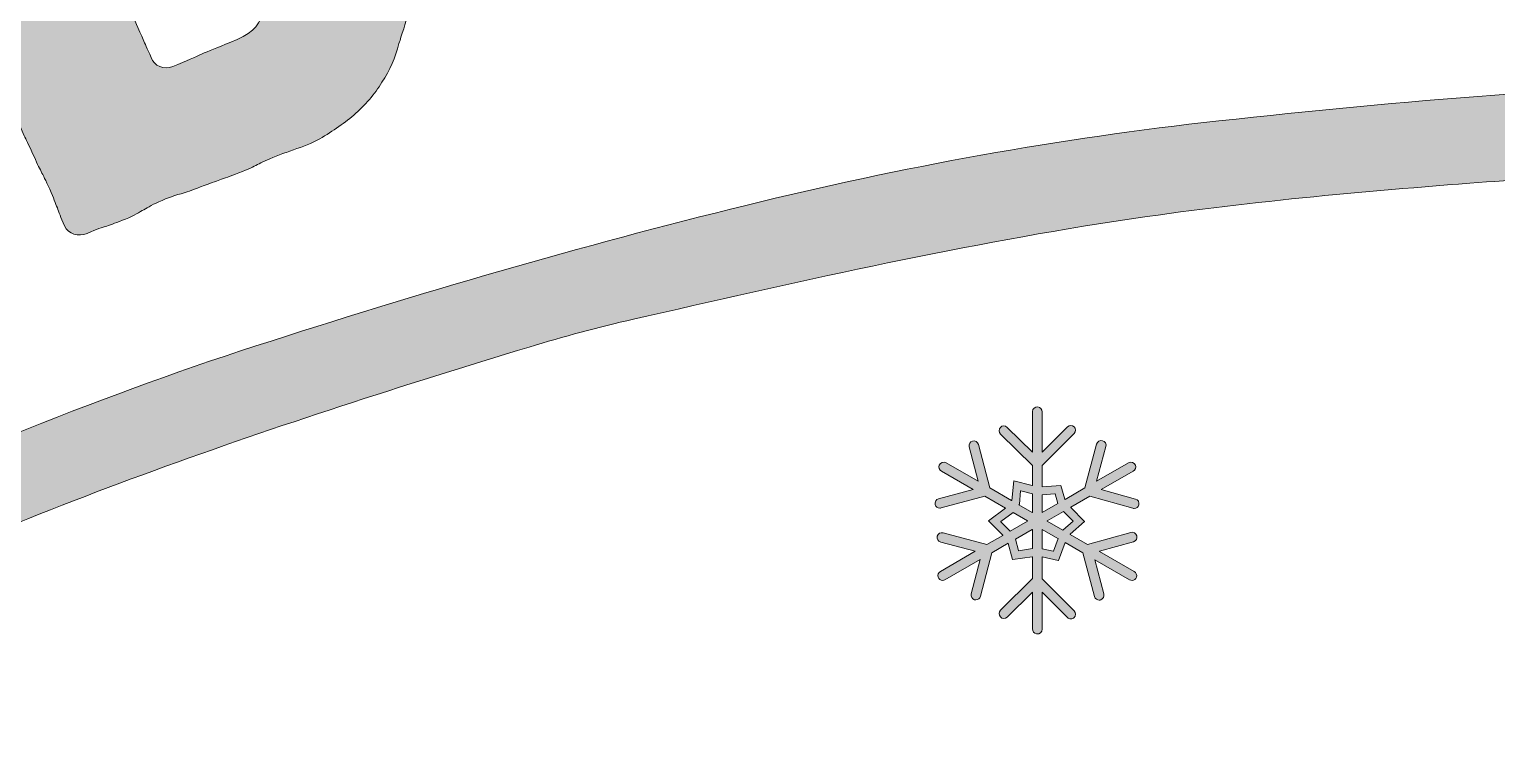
# Model space of a CAD drawing. Header units: inches. Extents: x 50 to 1029, y -849 to -231.
# Drawn here: x 388.6 to 515.7, y -395.1 to -333 of the extents above; entities that cross this region are included whole.
import ezdxf

# ---------------------------------------------------------------- set-up
doc = ezdxf.new("R2010")
doc.units = ezdxf.units.IN
doc.header["$MEASUREMENT"] = 0
doc.layers.add('Layer 1', color=7, linetype='Continuous')

# ---------------------------------------------------------------- blocks, each defined once
blk = doc.blocks.new('block 8')
at = {"layer": 'Layer 1', "true_color": 0x680b10}
h = blk.add_hatch(color=246, dxfattribs=at)
h.dxf.hatch_style = 2
edge = h.paths.add_edge_path()
edge.add_spline(control_points=[(403.59, -283.44), (404.7, -284.08), (405.64, -284.92), (406.5, -285.89), (407.03, -286.58), (407.53, -287.38), (407.94, -288.26), (408.08, -288.5), (408.22, -288.74), (408.34, -288.94), (408.5, -289.23), (408.64, -289.47), (408.79, -289.76), (409.27, -290.51), (409.65, -291.31), (409.94, -292.18), (410.11, -292.7), (410.28, -293.22), (410.46, -293.74), (410.53, -294.15), (410.68, -294.58), (410.92, -295.32), (411.19, -296.15), (411.32, -296.54), (411.51, -296.91), (411.68, -297.44), (411.85, -297.96), (412.02, -298.48), (412.27, -299.22), (412.31, -299.69), (412.39, -300.09), (412.45, -300.46), (412.56, -300.95), (412.8, -301.69), (413.08, -302.52), (413.2, -302.91), (413.37, -303.24), (413.55, -303.78), (413.73, -304.31), (413.9, -304.85), (414.08, -305.37), (414.25, -305.89), (414.42, -306.41), (414.54, -306.76), (414.72, -307.14), (414.99, -307.96), (415.16, -308.48), (415.33, -309), (415.51, -309.53), (415.69, -309.9), (415.83, -310.34), (416.08, -311.07), (416.35, -311.9), (416.53, -312.28), (416.71, -312.65), (416.82, -313), (417, -313.37), (417.27, -314.2), (417.55, -315.02), (417.63, -315.43), (417.69, -315.8), (417.77, -316.2), (417.87, -316.65), (418.11, -317.39), (418.39, -318.22), (418.56, -318.59), (418.74, -318.97), (418.86, -319.32), (419.04, -319.69), (419.31, -320.52), (419.48, -321.04), (419.65, -321.56), (419.83, -322.08), (419.91, -322.49), (420.04, -322.88), (420.31, -323.71), (420.7, -324.88), (420.96, -326), (421.18, -327.13), (421.42, -328.35), (421.51, -329.58), (421.48, -330.75), (421.41, -331.79), (421.16, -332.78), (420.8, -333.73), (420.75, -333.89), (420.72, -334.1), (420.62, -334.27), (420.35, -335.48), (419.84, -336.57), (419.16, -337.63), (418.53, -338.67), (417.71, -339.59), (416.73, -340.48), (415.81, -341.24), (414.72, -341.98), (413.56, -342.65), (412.81, -343.02), (412.03, -343.31), (411.19, -343.58), (410.8, -343.73), (410.4, -343.88), (410, -344.03), (409.22, -344.33), (408.78, -344.55), (408.39, -344.75), (408.04, -344.93), (407.65, -345.13), (406.78, -345.47), (406, -345.77), (405.55, -345.95), (405.12, -346.07), (404.76, -346.22), (404.33, -346.34), (403.47, -346.69), (402.69, -347), (402.22, -347.14), (401.8, -347.27), (401.42, -347.37), (400.99, -347.5), (400.13, -347.85), (399.36, -348.17), (398.94, -348.45), (398.55, -348.66), (398.21, -348.85), (397.74, -349.15), (396.98, -349.47), (396.19, -349.76), (395.74, -349.95), (395.36, -350.07), (394.94, -350.2), (394.51, -350.33), (393.65, -350.71), (392.89, -351.04), (392.02, -350.77), (391.7, -350.06), (391.35, -349.27), (391.19, -348.89), (391.07, -348.49), (390.9, -348.12), (390.76, -347.68), (390.41, -346.88), (390.06, -346.09), (389.83, -345.69), (389.68, -345.35), (389.47, -345), (389.28, -344.58), (388.93, -343.78), (388.58, -342.99), (388.35, -342.59), (388.2, -342.25), (387.97, -341.72), (387.73, -341.19), (387.5, -340.66), (387.14, -339.86), (386.96, -339.45), (386.75, -339.09), (386.52, -338.57), (386.29, -338.06), (386.06, -337.54), (385.83, -337.01), (385.59, -336.48), (385.36, -335.95), (385.13, -335.43), (384.9, -334.92), (384.67, -334.4), (384.32, -333.6), (384.09, -333.21), (383.92, -332.83), (383.76, -332.45), (383.54, -332.1), (383.19, -331.3), (382.84, -330.51), (382.7, -330.07), (382.58, -329.67), (382.42, -329.29), (382.3, -328.89), (381.95, -328.1), (381.58, -327.26), (381.41, -326.88), (381.29, -326.48), (381.13, -326.11), (380.99, -325.67), (380.64, -324.87), (380.29, -324.08), (380.02, -323.74), (379.86, -323.36), (379.64, -323.01), (379.41, -322.61), (379.05, -321.82), (378.7, -321.02), (378.57, -320.58), (378.42, -320.25), (378.25, -319.87), (378.12, -319.43), (377.76, -318.63), (377.54, -318.12), (377.31, -317.6), (377.08, -317.08), (376.96, -316.68), (376.78, -316.26), (376.43, -315.47), (376.08, -314.67), (375.84, -314.28), (375.67, -313.9), (375.53, -313.56), (375.29, -313.17), (374.94, -312.37), (374.59, -311.58), (374.45, -311.14), (374.29, -310.76), (374.12, -310.38), (374, -309.98), (373.65, -309.19), (373.3, -308.39), (373.07, -307.99), (372.85, -307.64), (372.68, -307.26), (372.46, -306.91), (372.11, -306.11), (371.88, -305.58), (371.64, -305.05), (371.41, -304.52), (371.29, -304.12), (371.11, -303.7), (370.76, -302.91), (370.53, -302.39), (370.3, -301.88), (370.07, -301.36), (369.91, -300.98), (369.67, -300.59), (369.32, -299.79), (368.97, -298.99), (368.83, -298.55), (368.68, -298.22), (368.57, -297.82), (368.38, -297.4), (368.03, -296.6), (367.8, -296.07), (367.56, -295.54), (367.33, -295.01), (367.1, -294.5), (366.87, -293.98), (366.65, -293.46), (366.33, -292.75), (366.9, -291.9), (367.8, -291.5), (368.7, -291.11), (369.22, -290.84), (369.7, -290.63), (370.12, -290.45), (370.58, -290.2), (371.59, -289.77), (372.49, -289.39), (373.04, -289.21), (373.54, -289.05), (373.97, -288.87), (374.46, -288.71), (375.48, -288.29), (376.38, -287.91), (376.88, -287.61), (377.35, -287.37), (377.76, -287.16), (378.2, -286.87), (379.22, -286.46), (379.86, -286.21), (380.51, -285.95), (381.15, -285.69), (381.58, -285.52), (382.18, -285.33), (383.1, -284.97), (384.12, -284.57), (384.62, -284.43), (385.06, -284.31), (385.56, -284.16), (386.12, -284), (387.03, -283.65), (388.54, -283.08), (389.97, -282.64), (391.29, -282.4), (391.69, -282.3), (392.13, -282.19), (392.53, -282.09), (393.62, -281.74), (394.66, -281.56), (395.67, -281.49), (397.19, -281.48), (398.63, -281.61), (399.93, -281.89), (401.26, -282.25), (402.46, -282.76), (403.59, -283.44)], knot_values=[0, 0, 0, 0, 1, 1, 1, 2, 2, 2, 3, 3, 3, 4, 4, 4, 5, 5, 5, 6, 6, 6, 7, 7, 7, 8, 8, 8, 9, 9, 9, 10, 10, 10, 11, 11, 11, 12, 12, 12, 13, 13, 13, 14, 14, 14, 15, 15, 15, 16, 16, 16, 17, 17, 17, 18, 18, 18, 19, 19, 19, 20, 20, 20, 21, 21, 21, 22, 22, 22, 23, 23, 23, 24, 24, 24, 25, 25, 25, 26, 26, 26, 27, 27, 27, 28, 28, 28, 29, 29, 29, 30, 30, 30, 31, 31, 31, 32, 32, 32, 33, 33, 33, 34, 34, 34, 35, 35, 35, 36, 36, 36, 37, 37, 37, 38, 38, 38, 39, 39, 39, 40, 40, 40, 41, 41, 41, 42, 42, 42, 43, 43, 43, 44, 44, 44, 45, 45, 45, 46, 46, 46, 47, 47, 47, 48, 48, 48, 49, 49, 49, 50, 50, 50, 51, 51, 51, 52, 52, 52, 53, 53, 53, 54, 54, 54, 55, 55, 55, 56, 56, 56, 57, 57, 57, 58, 58, 58, 59, 59, 59, 60, 60, 60, 61, 61, 61, 62, 62, 62, 63, 63, 63, 64, 64, 64, 65, 65, 65, 66, 66, 66, 67, 67, 67, 68, 68, 68, 69, 69, 69, 70, 70, 70, 71, 71, 71, 72, 72, 72, 73, 73, 73, 74, 74, 74, 75, 75, 75, 76, 76, 76, 77, 77, 77, 78, 78, 78, 79, 79, 79, 80, 80, 80, 81, 81, 81, 82, 82, 82, 83, 83, 83, 84, 84, 84, 85, 85, 85, 86, 86, 86, 87, 87, 87, 88, 88, 88, 89, 89, 89, 90, 90, 90, 91, 91, 91, 92, 92, 92, 93, 93, 93, 94, 94, 94, 95, 95, 95, 96, 96, 96, 97, 97, 97, 97], degree=3, periodic=1)
edge = h.paths.add_edge_path()
edge.add_spline(control_points=[(401.91, -310.74), (401.62, -310.41), (401.48, -310.02), (401.18, -309.2), (400.98, -308.67), (400.79, -308.14), (400.59, -307.61), (400.39, -307.08), (400.2, -306.55), (400, -306.02), (399.7, -305.21), (399.65, -304.74), (399.5, -304.35), (399.43, -303.99), (399.37, -303.52), (399.07, -302.71), (398.88, -302.18), (398.68, -301.65), (398.49, -301.12), (398.35, -300.73), (398.25, -300.33), (397.95, -299.51), (397.65, -298.69), (397.39, -298.3), (397.21, -297.98), (396.92, -297.65), (396.76, -297.22), (396.46, -296.4), (395.98, -295.11), (395.34, -294.18), (394.46, -293.58), (393.58, -292.98), (392.37, -292.94), (390.64, -293.6), (389.32, -294.1), (388.52, -294.36), (387.88, -294.56), (387.18, -294.78), (386.38, -295.05), (384.91, -295.63), (384.02, -295.98), (383.55, -296.91), (383.84, -297.63), (384.16, -298.44), (384.33, -298.87), (384.42, -299.23), (384.57, -299.61), (384.71, -300.1), (385, -300.82), (385.32, -301.63), (385.55, -302.03), (385.7, -302.41), (385.89, -302.73), (386.06, -303.16), (386.39, -303.96), (386.71, -304.77), (386.91, -305.13), (387.07, -305.51), (387.28, -306.04), (387.49, -306.56), (387.7, -307.09), (388.03, -307.89), (388.18, -308.28), (388.38, -308.64), (388.59, -309.16), (388.8, -309.69), (389.01, -310.21), (389.23, -310.73), (389.44, -311.26), (389.65, -311.78), (389.86, -312.3), (390.07, -312.83), (390.28, -313.35), (390.6, -314.16), (390.82, -314.56), (390.98, -314.95), (391.11, -315.29), (391.33, -315.69), (391.66, -316.5), (391.98, -317.31), (392.09, -317.71), (392.19, -318.11), (392.35, -318.49), (392.45, -318.89), (392.77, -319.7), (393.1, -320.51), (393.27, -320.93), (393.36, -321.29), (393.51, -321.68), (393.62, -322.08), (393.94, -322.88), (394.27, -323.69), (394.53, -324.08), (394.67, -324.42), (394.87, -324.78), (395.09, -325.18), (395.42, -325.99), (395.74, -326.8), (395.85, -327.2), (396, -327.58), (396.14, -327.92), (396.26, -328.37), (396.58, -329.17), (396.79, -329.7), (397, -330.22), (397.22, -330.75), (397.32, -331.15), (397.48, -331.53), (397.8, -332.34), (398.13, -333.14), (398.34, -333.55), (398.5, -333.93), (398.63, -334.27), (398.85, -334.68), (399.18, -335.48), (399.47, -336.21), (400.27, -336.58), (401.06, -336.26), (402.33, -335.76), (402.97, -335.46), (403.56, -335.18), (404.17, -334.94), (404.81, -334.64), (406.08, -334.16), (407.68, -333.55), (408.58, -332.78), (408.75, -331.79), (408.87, -330.81), (408.71, -329.65), (408.24, -328.36), (407.94, -327.55), (407.78, -327.12), (407.7, -326.75), (407.56, -326.37), (407.45, -325.92), (407.15, -325.1), (406.95, -324.57), (406.76, -324.04), (406.56, -323.51), (406.37, -322.98), (406.17, -322.46), (405.98, -321.93), (405.68, -321.11), (405.58, -320.7), (405.44, -320.32), (405.35, -319.91), (405.25, -319.51), (404.95, -318.69), (404.65, -317.88), (404.45, -317.46), (404.32, -317.12), (404.18, -316.73), (403.95, -316.28), (403.68, -315.55), (403.38, -314.73), (403.28, -314.28), (403.13, -313.9), (403.06, -313.54), (402.9, -313.11), (402.6, -312.29), (402.3, -311.47), (402.11, -311.11), (401.91, -310.74)], knot_values=[0, 0, 0, 0, 1, 1, 1, 2, 2, 2, 3, 3, 3, 4, 4, 4, 5, 5, 5, 6, 6, 6, 7, 7, 7, 8, 8, 8, 9, 9, 9, 10, 10, 10, 11, 11, 11, 12, 12, 12, 13, 13, 13, 14, 14, 14, 15, 15, 15, 16, 16, 16, 17, 17, 17, 18, 18, 18, 19, 19, 19, 20, 20, 20, 21, 21, 21, 22, 22, 22, 23, 23, 23, 24, 24, 24, 25, 25, 25, 26, 26, 26, 27, 27, 27, 28, 28, 28, 29, 29, 29, 30, 30, 30, 31, 31, 31, 32, 32, 32, 33, 33, 33, 34, 34, 34, 35, 35, 35, 36, 36, 36, 37, 37, 37, 38, 38, 38, 39, 39, 39, 40, 40, 40, 41, 41, 41, 42, 42, 42, 43, 43, 43, 44, 44, 44, 45, 45, 45, 46, 46, 46, 47, 47, 47, 48, 48, 48, 49, 49, 49, 50, 50, 50, 51, 51, 51, 52, 52, 52, 53, 53, 53, 54, 54, 54, 54], degree=3, periodic=1)
at = {"layer": 'Layer 1', "lineweight": 0}
for points, knots in [([(403.59, -283.44), (404.7, -284.08), (405.64, -284.92), (406.5, -285.89), (407.03, -286.58), (407.53, -287.38), (407.94, -288.26), (408.08, -288.5), (408.22, -288.74), (408.34, -288.94), (408.5, -289.23), (408.64, -289.47), (408.79, -289.76), (409.27, -290.51), (409.65, -291.31), (409.94, -292.18), (410.11, -292.7), (410.28, -293.22), (410.46, -293.74), (410.53, -294.15), (410.68, -294.58), (410.92, -295.32), (411.19, -296.15), (411.32, -296.54), (411.51, -296.91), (411.68, -297.44), (411.85, -297.96), (412.02, -298.48), (412.27, -299.22), (412.31, -299.69), (412.39, -300.09), (412.45, -300.46), (412.56, -300.95), (412.8, -301.69), (413.08, -302.52), (413.2, -302.91), (413.37, -303.24), (413.55, -303.78), (413.73, -304.31), (413.9, -304.85), (414.08, -305.37), (414.25, -305.89), (414.42, -306.41), (414.54, -306.76), (414.72, -307.14), (414.99, -307.96), (415.16, -308.48), (415.33, -309), (415.51, -309.53), (415.69, -309.9), (415.83, -310.34), (416.08, -311.07), (416.35, -311.9), (416.53, -312.28), (416.71, -312.65), (416.82, -313), (417, -313.37), (417.27, -314.2), (417.55, -315.02), (417.63, -315.43), (417.69, -315.8), (417.77, -316.2), (417.87, -316.65), (418.11, -317.39), (418.39, -318.22), (418.56, -318.59), (418.74, -318.97), (418.86, -319.32), (419.04, -319.69), (419.31, -320.52), (419.48, -321.04), (419.65, -321.56), (419.83, -322.08), (419.91, -322.49), (420.04, -322.88), (420.31, -323.71), (420.7, -324.88), (420.96, -326), (421.18, -327.13), (421.42, -328.35), (421.51, -329.58), (421.48, -330.75), (421.41, -331.79), (421.16, -332.78), (420.8, -333.73), (420.75, -333.89), (420.72, -334.1), (420.62, -334.27), (420.35, -335.48), (419.84, -336.57), (419.16, -337.63), (418.53, -338.67), (417.71, -339.59), (416.73, -340.48), (415.81, -341.24), (414.72, -341.98), (413.56, -342.65), (412.81, -343.02), (412.03, -343.31), (411.19, -343.58), (410.8, -343.73), (410.4, -343.88), (410, -344.03), (409.22, -344.33), (408.78, -344.55), (408.39, -344.75), (408.04, -344.93), (407.65, -345.13), (406.78, -345.47), (406, -345.77), (405.55, -345.95), (405.12, -346.07), (404.76, -346.22), (404.33, -346.34), (403.47, -346.69), (402.69, -347), (402.22, -347.14), (401.8, -347.27), (401.42, -347.37), (400.99, -347.5), (400.13, -347.85), (399.36, -348.17), (398.94, -348.45), (398.55, -348.66), (398.21, -348.85), (397.74, -349.15), (396.98, -349.47), (396.19, -349.76), (395.74, -349.95), (395.36, -350.07), (394.94, -350.2), (394.51, -350.33), (393.65, -350.71), (392.89, -351.04), (392.02, -350.77), (391.7, -350.06), (391.35, -349.27), (391.19, -348.89), (391.07, -348.49), (390.9, -348.12), (390.76, -347.68), (390.41, -346.88), (390.06, -346.09), (389.83, -345.69), (389.68, -345.35), (389.47, -345), (389.28, -344.58), (388.93, -343.78), (388.58, -342.99), (388.35, -342.59), (388.2, -342.25), (387.97, -341.72), (387.73, -341.19), (387.5, -340.66), (387.14, -339.86), (386.96, -339.45), (386.75, -339.09), (386.52, -338.57), (386.29, -338.06), (386.06, -337.54), (385.83, -337.01), (385.59, -336.48), (385.36, -335.95), (385.13, -335.43), (384.9, -334.92), (384.67, -334.4), (384.32, -333.6), (384.09, -333.21), (383.92, -332.83), (383.76, -332.45), (383.54, -332.1), (383.19, -331.3), (382.84, -330.51), (382.7, -330.07), (382.58, -329.67), (382.42, -329.29), (382.3, -328.89), (381.95, -328.1), (381.58, -327.26), (381.41, -326.88), (381.29, -326.48), (381.13, -326.11), (380.99, -325.67), (380.64, -324.87), (380.29, -324.08), (380.02, -323.74), (379.86, -323.36), (379.64, -323.01), (379.41, -322.61), (379.05, -321.82), (378.7, -321.02), (378.57, -320.58), (378.42, -320.25), (378.25, -319.87), (378.12, -319.43), (377.76, -318.63), (377.54, -318.12), (377.31, -317.6), (377.08, -317.08), (376.96, -316.68), (376.78, -316.26), (376.43, -315.47), (376.08, -314.67), (375.84, -314.28), (375.67, -313.9), (375.53, -313.56), (375.29, -313.17), (374.94, -312.37), (374.59, -311.58), (374.45, -311.14), (374.29, -310.76), (374.12, -310.38), (374, -309.98), (373.65, -309.19), (373.3, -308.39), (373.07, -307.99), (372.85, -307.64), (372.68, -307.26), (372.46, -306.91), (372.11, -306.11), (371.88, -305.58), (371.64, -305.05), (371.41, -304.52), (371.29, -304.12), (371.11, -303.7), (370.76, -302.91), (370.53, -302.39), (370.3, -301.88), (370.07, -301.36), (369.91, -300.98), (369.67, -300.59), (369.32, -299.79), (368.97, -298.99), (368.83, -298.55), (368.68, -298.22), (368.57, -297.82), (368.38, -297.4), (368.03, -296.6), (367.8, -296.07), (367.56, -295.54), (367.33, -295.01), (367.1, -294.5), (366.87, -293.98), (366.65, -293.46), (366.33, -292.75), (366.9, -291.9), (367.8, -291.5), (368.7, -291.11), (369.22, -290.84), (369.7, -290.63), (370.12, -290.45), (370.58, -290.2), (371.59, -289.77), (372.49, -289.39), (373.04, -289.21), (373.54, -289.05), (373.97, -288.87), (374.46, -288.71), (375.48, -288.29), (376.38, -287.91), (376.88, -287.61), (377.35, -287.37), (377.76, -287.16), (378.2, -286.87), (379.22, -286.46), (379.86, -286.21), (380.51, -285.95), (381.15, -285.69), (381.58, -285.52), (382.18, -285.33), (383.1, -284.97), (384.12, -284.57), (384.62, -284.43), (385.06, -284.31), (385.56, -284.16), (386.12, -284), (387.03, -283.65), (388.54, -283.08), (389.97, -282.64), (391.29, -282.4), (391.69, -282.3), (392.13, -282.19), (392.53, -282.09), (393.62, -281.74), (394.66, -281.56), (395.67, -281.49), (397.19, -281.48), (398.63, -281.61), (399.93, -281.89), (401.26, -282.25), (402.46, -282.76), (403.59, -283.44)], [0, 0, 0, 0, 1, 1, 1, 2, 2, 2, 3, 3, 3, 4, 4, 4, 5, 5, 5, 6, 6, 6, 7, 7, 7, 8, 8, 8, 9, 9, 9, 10, 10, 10, 11, 11, 11, 12, 12, 12, 13, 13, 13, 14, 14, 14, 15, 15, 15, 16, 16, 16, 17, 17, 17, 18, 18, 18, 19, 19, 19, 20, 20, 20, 21, 21, 21, 22, 22, 22, 23, 23, 23, 24, 24, 24, 25, 25, 25, 26, 26, 26, 27, 27, 27, 28, 28, 28, 29, 29, 29, 30, 30, 30, 31, 31, 31, 32, 32, 32, 33, 33, 33, 34, 34, 34, 35, 35, 35, 36, 36, 36, 37, 37, 37, 38, 38, 38, 39, 39, 39, 40, 40, 40, 41, 41, 41, 42, 42, 42, 43, 43, 43, 44, 44, 44, 45, 45, 45, 46, 46, 46, 47, 47, 47, 48, 48, 48, 49, 49, 49, 50, 50, 50, 51, 51, 51, 52, 52, 52, 53, 53, 53, 54, 54, 54, 55, 55, 55, 56, 56, 56, 57, 57, 57, 58, 58, 58, 59, 59, 59, 60, 60, 60, 61, 61, 61, 62, 62, 62, 63, 63, 63, 64, 64, 64, 65, 65, 65, 66, 66, 66, 67, 67, 67, 68, 68, 68, 69, 69, 69, 70, 70, 70, 71, 71, 71, 72, 72, 72, 73, 73, 73, 74, 74, 74, 75, 75, 75, 76, 76, 76, 77, 77, 77, 78, 78, 78, 79, 79, 79, 80, 80, 80, 81, 81, 81, 82, 82, 82, 83, 83, 83, 84, 84, 84, 85, 85, 85, 86, 86, 86, 87, 87, 87, 88, 88, 88, 89, 89, 89, 90, 90, 90, 91, 91, 91, 92, 92, 92, 93, 93, 93, 94, 94, 94, 95, 95, 95, 96, 96, 96, 97, 97, 97, 97]), ([(401.91, -310.74), (401.62, -310.41), (401.48, -310.02), (401.18, -309.2), (400.98, -308.67), (400.79, -308.14), (400.59, -307.61), (400.39, -307.08), (400.2, -306.55), (400, -306.02), (399.7, -305.21), (399.65, -304.74), (399.5, -304.35), (399.43, -303.99), (399.37, -303.52), (399.07, -302.71), (398.88, -302.18), (398.68, -301.65), (398.49, -301.12), (398.35, -300.73), (398.25, -300.33), (397.95, -299.51), (397.65, -298.69), (397.39, -298.3), (397.21, -297.98), (396.92, -297.65), (396.76, -297.22), (396.46, -296.4), (395.98, -295.11), (395.34, -294.18), (394.46, -293.58), (393.58, -292.98), (392.37, -292.94), (390.64, -293.6), (389.32, -294.1), (388.52, -294.36), (387.88, -294.56), (387.18, -294.78), (386.38, -295.05), (384.91, -295.63), (384.02, -295.98), (383.55, -296.91), (383.84, -297.63), (384.16, -298.44), (384.33, -298.87), (384.42, -299.23), (384.57, -299.61), (384.71, -300.1), (385, -300.82), (385.32, -301.63), (385.55, -302.03), (385.7, -302.41), (385.89, -302.73), (386.06, -303.16), (386.39, -303.96), (386.71, -304.77), (386.91, -305.13), (387.07, -305.51), (387.28, -306.04), (387.49, -306.56), (387.7, -307.09), (388.03, -307.89), (388.18, -308.28), (388.38, -308.64), (388.59, -309.16), (388.8, -309.69), (389.01, -310.21), (389.23, -310.73), (389.44, -311.26), (389.65, -311.78), (389.86, -312.3), (390.07, -312.83), (390.28, -313.35), (390.6, -314.16), (390.82, -314.56), (390.98, -314.95), (391.11, -315.29), (391.33, -315.69), (391.66, -316.5), (391.98, -317.31), (392.09, -317.71), (392.19, -318.11), (392.35, -318.49), (392.45, -318.89), (392.77, -319.7), (393.1, -320.51), (393.27, -320.93), (393.36, -321.29), (393.51, -321.68), (393.62, -322.08), (393.94, -322.88), (394.27, -323.69), (394.53, -324.08), (394.67, -324.42), (394.87, -324.78), (395.09, -325.18), (395.42, -325.99), (395.74, -326.8), (395.85, -327.2), (396, -327.58), (396.14, -327.92), (396.26, -328.37), (396.58, -329.17), (396.79, -329.7), (397, -330.22), (397.22, -330.75), (397.32, -331.15), (397.48, -331.53), (397.8, -332.34), (398.13, -333.14), (398.34, -333.55), (398.5, -333.93), (398.63, -334.27), (398.85, -334.68), (399.18, -335.48), (399.47, -336.21), (400.27, -336.58), (401.06, -336.26), (402.33, -335.76), (402.97, -335.46), (403.56, -335.18), (404.17, -334.94), (404.81, -334.64), (406.08, -334.16), (407.68, -333.55), (408.58, -332.78), (408.75, -331.79), (408.87, -330.81), (408.71, -329.65), (408.24, -328.36), (407.94, -327.55), (407.78, -327.12), (407.7, -326.75), (407.56, -326.37), (407.45, -325.92), (407.15, -325.1), (406.95, -324.57), (406.76, -324.04), (406.56, -323.51), (406.37, -322.98), (406.17, -322.46), (405.98, -321.93), (405.68, -321.11), (405.58, -320.7), (405.44, -320.32), (405.35, -319.91), (405.25, -319.51), (404.95, -318.69), (404.65, -317.88), (404.45, -317.46), (404.32, -317.12), (404.18, -316.73), (403.95, -316.28), (403.68, -315.55), (403.38, -314.73), (403.28, -314.28), (403.13, -313.9), (403.06, -313.54), (402.9, -313.11), (402.6, -312.29), (402.3, -311.47), (402.11, -311.11), (401.91, -310.74)], [0, 0, 0, 0, 1, 1, 1, 2, 2, 2, 3, 3, 3, 4, 4, 4, 5, 5, 5, 6, 6, 6, 7, 7, 7, 8, 8, 8, 9, 9, 9, 10, 10, 10, 11, 11, 11, 12, 12, 12, 13, 13, 13, 14, 14, 14, 15, 15, 15, 16, 16, 16, 17, 17, 17, 18, 18, 18, 19, 19, 19, 20, 20, 20, 21, 21, 21, 22, 22, 22, 23, 23, 23, 24, 24, 24, 25, 25, 25, 26, 26, 26, 27, 27, 27, 28, 28, 28, 29, 29, 29, 30, 30, 30, 31, 31, 31, 32, 32, 32, 33, 33, 33, 34, 34, 34, 35, 35, 35, 36, 36, 36, 37, 37, 37, 38, 38, 38, 39, 39, 39, 40, 40, 40, 41, 41, 41, 42, 42, 42, 43, 43, 43, 44, 44, 44, 45, 45, 45, 46, 46, 46, 47, 47, 47, 48, 48, 48, 49, 49, 49, 50, 50, 50, 51, 51, 51, 52, 52, 52, 53, 53, 53, 54, 54, 54, 54])]:
    blk.add_open_spline(points, degree=3, knots=knots, dxfattribs=at)
blk = doc.blocks.new('block 5')
at = {"layer": 'Layer 1'}
blk.add_blockref('block 8', (0, 0), dxfattribs=at)
blk = doc.blocks.new('block 21')
at = {"layer": 'Layer 1', "true_color": 0x680b10}
h = blk.add_hatch(color=246, dxfattribs=at)
h.dxf.hatch_style = 2
edge = h.paths.add_edge_path()
edge.add_spline(control_points=[(366.06, -385.23), (365.29, -382.82), (364.65, -380.82), (363.94, -378.64), (364.87, -378.09), (365.66, -377.52), (366.51, -377.13), (380.14, -370.84), (393.95, -365.09), (408.26, -360.45), (422.28, -355.91), (436.39, -351.79), (450.67, -348.28), (464.15, -344.96), (477.79, -342.47), (491.61, -340.97), (507.53, -339.25), (523.46, -337.82), (539.48, -337.75), (551.38, -337.7), (563.28, -337.89), (575.15, -338.82), (586.59, -339.72), (597.94, -341.31), (609.18, -343.64), (613.61, -344.56), (618.12, -345.12), (622.58, -345.88), (632.51, -347.57), (642.11, -350.6), (651.73, -353.47), (662.31, -356.62), (672.72, -360.28), (682.78, -364.87), (685.86, -366.28), (689.1, -367.36), (692.23, -368.67), (705.56, -374.27), (718.44, -380.78), (730.84, -388.21), (731.32, -388.49), (731.75, -388.86), (732.38, -389.32), (731.83, -391.35), (730.94, -393.18), (729.7, -395.06), (728.56, -394.54), (727.54, -394.11), (726.55, -393.6), (716.48, -388.44), (706.48, -383.12), (696.31, -378.15), (690.86, -375.48), (685.17, -373.26), (679.49, -371.11), (672.61, -368.51), (665.67, -366.08), (658.68, -363.78), (642.41, -358.4), (625.88, -353.96), (608.91, -351.34), (600.24, -350.01), (591.58, -348.52), (582.87, -347.52), (567.53, -345.75), (552.14, -344.58), (536.66, -345.39), (528.89, -345.8), (521.08, -345.75), (513.32, -346.36), (503.03, -347.17), (492.75, -348.1), (482.51, -349.68), (468.5, -351.84), (454.72, -354.99), (440.93, -358.14), (437.9, -358.83), (434.88, -359.64), (431.91, -360.55), (410.1, -367.18), (388.51, -374.42), (367.99, -384.51), (367.5, -384.75), (366.97, -384.89), (366.06, -385.23)], knot_values=[0, 0, 0, 0, 1, 1, 1, 2, 2, 2, 3, 3, 3, 4, 4, 4, 5, 5, 5, 6, 6, 6, 7, 7, 7, 8, 8, 8, 9, 9, 9, 10, 10, 10, 11, 11, 11, 12, 12, 12, 13, 13, 13, 14, 14, 14, 15, 15, 15, 16, 16, 16, 17, 17, 17, 18, 18, 18, 19, 19, 19, 20, 20, 20, 21, 21, 21, 22, 22, 22, 23, 23, 23, 24, 24, 24, 25, 25, 25, 26, 26, 26, 27, 27, 27, 28, 28, 28, 28], degree=3, periodic=1)
at = {"layer": 'Layer 1', "lineweight": 0}
blk.add_open_spline([(366.06, -385.23), (365.29, -382.82), (364.65, -380.82), (363.94, -378.64), (364.87, -378.09), (365.66, -377.52), (366.51, -377.13), (380.14, -370.84), (393.95, -365.09), (408.26, -360.45), (422.28, -355.91), (436.39, -351.79), (450.67, -348.28), (464.15, -344.96), (477.79, -342.47), (491.61, -340.97), (507.53, -339.25), (523.46, -337.82), (539.48, -337.75), (551.38, -337.7), (563.28, -337.89), (575.15, -338.82), (586.59, -339.72), (597.94, -341.31), (609.18, -343.64), (613.61, -344.56), (618.12, -345.12), (622.58, -345.88), (632.51, -347.57), (642.11, -350.6), (651.73, -353.47), (662.31, -356.62), (672.72, -360.28), (682.78, -364.87), (685.86, -366.28), (689.1, -367.36), (692.23, -368.67), (705.56, -374.27), (718.44, -380.78), (730.84, -388.21), (731.32, -388.49), (731.75, -388.86), (732.38, -389.32), (731.83, -391.35), (730.94, -393.18), (729.7, -395.06), (728.56, -394.54), (727.54, -394.11), (726.55, -393.6), (716.48, -388.44), (706.48, -383.12), (696.31, -378.15), (690.86, -375.48), (685.17, -373.26), (679.49, -371.11), (672.61, -368.51), (665.67, -366.08), (658.68, -363.78), (642.41, -358.4), (625.88, -353.96), (608.91, -351.34), (600.24, -350.01), (591.58, -348.52), (582.87, -347.52), (567.53, -345.75), (552.14, -344.58), (536.66, -345.39), (528.89, -345.8), (521.08, -345.75), (513.32, -346.36), (503.03, -347.17), (492.75, -348.1), (482.51, -349.68), (468.5, -351.84), (454.72, -354.99), (440.93, -358.14), (437.9, -358.83), (434.88, -359.64), (431.91, -360.55), (410.1, -367.18), (388.51, -374.42), (367.99, -384.51), (367.5, -384.75), (366.97, -384.89), (366.06, -385.23)], degree=3, knots=[0, 0, 0, 0, 1, 1, 1, 2, 2, 2, 3, 3, 3, 4, 4, 4, 5, 5, 5, 6, 6, 6, 7, 7, 7, 8, 8, 8, 9, 9, 9, 10, 10, 10, 11, 11, 11, 12, 12, 12, 13, 13, 13, 14, 14, 14, 15, 15, 15, 16, 16, 16, 17, 17, 17, 18, 18, 18, 19, 19, 19, 20, 20, 20, 21, 21, 21, 22, 22, 22, 23, 23, 23, 24, 24, 24, 25, 25, 25, 26, 26, 26, 27, 27, 27, 28, 28, 28, 28], dxfattribs=at)
blk = doc.blocks.new('block 19')
at = {"layer": 'Layer 1'}
blk.add_blockref('block 21', (0, 0), dxfattribs=at)
blk = doc.blocks.new('block 64')
at = {"layer": 'Layer 1', "true_color": 0x680b10}
h = blk.add_hatch(color=246, dxfattribs=at)
h.dxf.hatch_style = 2
edge = h.paths.add_edge_path()
edge.add_spline(control_points=[(484.4, -373.71), (484.4, -373.71), (481.43, -372.88), (481.43, -372.88), (481.43, -372.88), (484.18, -371.3), (484.18, -371.3), (484.36, -371.19), (484.46, -370.97), (484.38, -370.77), (484.29, -370.53), (484.01, -370.44), (483.79, -370.57), (483.79, -370.57), (481.03, -372.16), (481.03, -372.16), (481.03, -372.16), (481.83, -369.17), (481.83, -369.17), (481.89, -368.95), (481.76, -368.72), (481.54, -368.66), (481.32, -368.6), (481.09, -368.73), (481.03, -368.95), (481.03, -368.95), (480.02, -372.75), (480.02, -372.75), (480.02, -372.75), (478.3, -373.74), (478.3, -373.74), (478.29, -373.74), (478.29, -373.74), (478.28, -373.73), (478.28, -373.73), (477.94, -372.54), (477.94, -372.54), (477.94, -372.54), (477.93, -372.53), (477.93, -372.53), (477.93, -372.53), (476.32, -372.64), (476.32, -372.64), (476.31, -372.64), (476.31, -372.63), (476.31, -372.63), (476.31, -372.63), (476.31, -370.81), (476.31, -370.81), (476.31, -370.81), (479.08, -368.03), (479.08, -368.03), (479.24, -367.87), (479.24, -367.61), (479.08, -367.45), (478.92, -367.29), (478.66, -367.29), (478.5, -367.45), (478.5, -367.45), (476.31, -369.64), (476.31, -369.64), (476.31, -369.64), (476.31, -366.17), (476.31, -366.17), (476.31, -365.96), (476.16, -365.76), (475.95, -365.73), (475.7, -365.69), (475.48, -365.89), (475.48, -366.14), (475.48, -366.14), (475.48, -369.65), (475.48, -369.65), (475.48, -369.65), (473.29, -367.5), (473.29, -367.5), (473.12, -367.34), (472.86, -367.34), (472.7, -367.5), (472.54, -367.67), (472.54, -367.93), (472.7, -368.09), (472.7, -368.09), (475.48, -370.81), (475.48, -370.81), (475.48, -370.81), (475.48, -372.53), (475.48, -372.53), (475.48, -372.54), (475.47, -372.54), (475.46, -372.54), (475.46, -372.54), (473.86, -372.13), (473.86, -372.13), (473.85, -372.13), (473.85, -372.13), (473.85, -372.14), (473.85, -372.14), (473.68, -373.83), (473.68, -373.83), (473.68, -373.84), (473.67, -373.84), (473.66, -373.84), (473.66, -373.84), (471.77, -372.75), (471.77, -372.75), (471.77, -372.75), (470.8, -368.98), (470.8, -368.98), (470.74, -368.76), (470.52, -368.63), (470.29, -368.69), (470.07, -368.74), (469.94, -368.97), (470, -369.19), (470, -369.19), (470.76, -372.17), (470.76, -372.17), (470.76, -372.17), (467.99, -370.57), (467.99, -370.57), (467.78, -370.44), (467.5, -370.53), (467.4, -370.77), (467.32, -370.97), (467.42, -371.19), (467.61, -371.3), (467.61, -371.3), (470.34, -372.88), (470.34, -372.88), (470.34, -372.88), (467.35, -373.68), (467.35, -373.68), (467.13, -373.74), (467, -373.97), (467.05, -374.19), (467.1, -374.37), (467.27, -374.49), (467.45, -374.49), (467.49, -374.49), (467.53, -374.49), (467.56, -374.48), (467.56, -374.48), (471.35, -373.46), (471.35, -373.46), (471.35, -373.46), (473.13, -374.49), (473.13, -374.49), (473.14, -374.49), (473.14, -374.51), (473.13, -374.51), (473.13, -374.51), (471.68, -375.58), (471.68, -375.58), (471.68, -375.59), (471.68, -375.6), (471.68, -375.6), (471.68, -375.6), (472.91, -376.83), (472.91, -376.83), (472.92, -376.84), (472.92, -376.85), (472.91, -376.85), (472.91, -376.85), (471.53, -377.64), (471.53, -377.64), (471.53, -377.64), (467.74, -376.63), (467.74, -376.63), (467.52, -376.57), (467.29, -376.7), (467.23, -376.92), (467.17, -377.14), (467.31, -377.37), (467.53, -377.43), (467.53, -377.43), (470.52, -378.23), (470.52, -378.23), (470.52, -378.23), (467.51, -379.97), (467.51, -379.97), (467.34, -380.06), (467.24, -380.27), (467.3, -380.46), (467.35, -380.65), (467.52, -380.75), (467.69, -380.75), (467.76, -380.75), (467.83, -380.73), (467.9, -380.7), (467.9, -380.7), (470.94, -378.94), (470.94, -378.94), (470.94, -378.94), (470.17, -381.92), (470.17, -381.92), (470.12, -382.14), (470.25, -382.36), (470.47, -382.42), (470.51, -382.43), (470.54, -382.43), (470.58, -382.43), (470.76, -382.43), (470.93, -382.31), (470.98, -382.12), (470.98, -382.12), (471.95, -378.36), (471.95, -378.36), (471.95, -378.36), (473.37, -377.54), (473.37, -377.54), (473.37, -377.54), (473.38, -377.54), (473.38, -377.55), (473.38, -377.55), (473.75, -378.95), (473.75, -378.95), (473.75, -378.95), (473.75, -378.95), (473.76, -378.95), (473.76, -378.95), (475.46, -378.7), (475.46, -378.7), (475.47, -378.7), (475.48, -378.7), (475.48, -378.71), (475.48, -378.71), (475.48, -380.6), (475.48, -380.6), (475.48, -380.6), (472.7, -383.33), (472.7, -383.33), (472.54, -383.49), (472.54, -383.75), (472.7, -383.91), (472.86, -384.08), (473.12, -384.08), (473.29, -383.92), (473.29, -383.92), (475.48, -381.77), (475.48, -381.77), (475.48, -381.77), (475.48, -384.94), (475.48, -384.94), (475.48, -385.15), (475.62, -385.35), (475.83, -385.38), (476.09, -385.41), (476.31, -385.22), (476.31, -384.97), (476.31, -384.97), (476.31, -381.78), (476.31, -381.78), (476.31, -381.78), (478.5, -383.97), (478.5, -383.97), (478.58, -384.05), (478.68, -384.09), (478.79, -384.09), (478.89, -384.09), (479, -384.05), (479.08, -383.97), (479.24, -383.81), (479.24, -383.54), (479.08, -383.38), (479.08, -383.38), (476.31, -380.61), (476.31, -380.61), (476.31, -380.61), (476.31, -378.73), (476.31, -378.73), (476.31, -378.72), (476.31, -378.72), (476.32, -378.72), (476.32, -378.72), (477.7, -379.03), (477.7, -379.03), (477.71, -379.03), (477.72, -379.02), (477.72, -379.02), (477.72, -379.02), (478.29, -377.48), (478.29, -377.48), (478.29, -377.48), (478.3, -377.47), (478.31, -377.48), (478.31, -377.48), (479.83, -378.36), (479.83, -378.36), (479.84, -378.36), (479.84, -378.36), (479.84, -378.37), (479.84, -378.37), (480.85, -382.15), (480.85, -382.15), (480.9, -382.34), (481.07, -382.46), (481.25, -382.46), (481.3, -382.46), (481.34, -382.45), (481.38, -382.44), (481.59, -382.37), (481.71, -382.13), (481.65, -381.92), (481.65, -381.92), (480.86, -378.97), (480.86, -378.97), (480.86, -378.96), (480.87, -378.96), (480.88, -378.96), (480.88, -378.96), (483.88, -380.7), (483.88, -380.7), (483.95, -380.73), (484.02, -380.75), (484.09, -380.75), (484.26, -380.75), (484.43, -380.65), (484.49, -380.46), (484.54, -380.27), (484.44, -380.06), (484.27, -379.97), (484.27, -379.97), (481.28, -378.24), (481.28, -378.24), (481.27, -378.23), (481.27, -378.22), (481.28, -378.22), (481.28, -378.22), (484.22, -377.4), (484.22, -377.4), (484.44, -377.34), (484.57, -377.11), (484.5, -376.89), (484.44, -376.67), (484.22, -376.54), (483.99, -376.6), (483.99, -376.6), (480.25, -377.64), (480.25, -377.64), (480.25, -377.64), (480.25, -377.64), (480.25, -377.64), (480.25, -377.64), (478.75, -376.78), (478.75, -376.78), (478.74, -376.77), (478.74, -376.76), (478.75, -376.76), (478.75, -376.76), (479.99, -375.65), (479.99, -375.65), (480, -375.65), (480, -375.64), (479.99, -375.64), (479.99, -375.64), (478.78, -374.43), (478.78, -374.43), (478.78, -374.42), (478.78, -374.42), (478.79, -374.41), (478.79, -374.41), (480.43, -373.46), (480.43, -373.46), (480.43, -373.46), (484.17, -374.5), (484.17, -374.5), (484.21, -374.51), (484.25, -374.52), (484.28, -374.52), (484.47, -374.52), (484.63, -374.4), (484.68, -374.22), (484.74, -374), (484.62, -373.77), (484.4, -373.71)], knot_values=[0, 0, 0, 0, 1, 1, 1, 2, 2, 2, 3, 3, 3, 4, 4, 4, 5, 5, 5, 6, 6, 6, 7, 7, 7, 8, 8, 8, 9, 9, 9, 10, 10, 10, 11, 11, 11, 12, 12, 12, 13, 13, 13, 14, 14, 14, 15, 15, 15, 16, 16, 16, 17, 17, 17, 18, 18, 18, 19, 19, 19, 20, 20, 20, 21, 21, 21, 22, 22, 22, 23, 23, 23, 24, 24, 24, 25, 25, 25, 26, 26, 26, 27, 27, 27, 28, 28, 28, 29, 29, 29, 30, 30, 30, 31, 31, 31, 32, 32, 32, 33, 33, 33, 34, 34, 34, 35, 35, 35, 36, 36, 36, 37, 37, 37, 38, 38, 38, 39, 39, 39, 40, 40, 40, 41, 41, 41, 42, 42, 42, 43, 43, 43, 44, 44, 44, 45, 45, 45, 46, 46, 46, 47, 47, 47, 48, 48, 48, 49, 49, 49, 50, 50, 50, 51, 51, 51, 52, 52, 52, 53, 53, 53, 54, 54, 54, 55, 55, 55, 56, 56, 56, 57, 57, 57, 58, 58, 58, 59, 59, 59, 60, 60, 60, 61, 61, 61, 62, 62, 62, 63, 63, 63, 64, 64, 64, 65, 65, 65, 66, 66, 66, 67, 67, 67, 68, 68, 68, 69, 69, 69, 70, 70, 70, 71, 71, 71, 72, 72, 72, 73, 73, 73, 74, 74, 74, 75, 75, 75, 76, 76, 76, 77, 77, 77, 78, 78, 78, 79, 79, 79, 80, 80, 80, 81, 81, 81, 82, 82, 82, 83, 83, 83, 84, 84, 84, 85, 85, 85, 86, 86, 86, 87, 87, 87, 88, 88, 88, 89, 89, 89, 90, 90, 90, 91, 91, 91, 92, 92, 92, 93, 93, 93, 94, 94, 94, 95, 95, 95, 96, 96, 96, 97, 97, 97, 98, 98, 98, 99, 99, 99, 100, 100, 100, 101, 101, 101, 102, 102, 102, 103, 103, 103, 104, 104, 104, 105, 105, 105, 106, 106, 106, 107, 107, 107, 108, 108, 108, 109, 109, 109, 110, 110, 110, 111, 111, 111, 112, 112, 112, 113, 113, 113, 114, 114, 114, 115, 115, 115, 116, 116, 116, 117, 117, 117, 118, 118, 118, 119, 119, 119, 120, 120, 120, 121, 121, 121, 122, 122, 122, 123, 123, 123, 124, 124, 124, 125, 125, 125, 125], degree=3, periodic=1)
edge = h.paths.add_edge_path()
edge.add_spline(control_points=[(476.32, -373.33), (476.32, -373.33), (477.42, -373.26), (477.42, -373.26), (477.42, -373.26), (477.43, -373.26), (477.43, -373.27), (477.43, -373.27), (477.67, -374.09), (477.67, -374.09), (477.67, -374.1), (477.67, -374.1), (477.66, -374.1), (477.66, -374.1), (476.32, -374.88), (476.32, -374.88), (476.32, -374.88), (476.31, -374.88), (476.31, -374.87), (476.31, -374.87), (476.31, -373.34), (476.31, -373.34), (476.31, -373.34), (476.31, -373.33), (476.32, -373.33)], knot_values=[0, 0, 0, 0, 1, 1, 1, 2, 2, 2, 3, 3, 3, 4, 4, 4, 5, 5, 5, 6, 6, 6, 7, 7, 7, 8, 8, 8, 8], degree=3, periodic=1)
edge = h.paths.add_edge_path()
edge.add_spline(control_points=[(474.34, -374.15), (474.34, -374.15), (474.45, -373.01), (474.45, -373.01), (474.46, -373), (474.46, -373), (474.47, -373), (474.47, -373), (475.47, -373.26), (475.47, -373.26), (475.47, -373.26), (475.48, -373.26), (475.48, -373.27), (475.48, -373.27), (475.48, -374.87), (475.48, -374.87), (475.48, -374.88), (475.47, -374.88), (475.46, -374.88), (475.46, -374.88), (474.3, -374.21), (474.3, -374.21), (474.3, -374.21), (474.34, -374.15), (474.34, -374.15)], knot_values=[0, 0, 0, 0, 1, 1, 1, 2, 2, 2, 3, 3, 3, 4, 4, 4, 5, 5, 5, 6, 6, 6, 7, 7, 7, 8, 8, 8, 8], degree=3, periodic=1)
edge = h.paths.add_edge_path()
edge.add_spline(control_points=[(473.55, -376.48), (473.54, -376.48), (473.54, -376.48), (473.53, -376.48), (473.53, -376.48), (472.74, -375.68), (472.74, -375.68), (472.73, -375.67), (472.73, -375.67), (472.74, -375.66), (472.74, -375.66), (473.8, -374.88), (473.8, -374.88), (473.8, -374.88), (473.8, -374.88), (473.81, -374.88), (473.81, -374.88), (475.05, -375.6), (475.05, -375.6), (475.05, -375.6), (475.05, -375.61), (475.05, -375.62), (475.05, -375.62), (473.55, -376.48), (473.55, -376.48)], knot_values=[0, 0, 0, 0, 1, 1, 1, 2, 2, 2, 3, 3, 3, 4, 4, 4, 5, 5, 5, 6, 6, 6, 7, 7, 7, 8, 8, 8, 8], degree=3, periodic=1)
edge = h.paths.add_edge_path()
edge.add_spline(control_points=[(475.47, -378), (475.47, -378), (474.27, -378.18), (474.27, -378.18), (474.27, -378.18), (474.26, -378.18), (474.26, -378.17), (474.26, -378.17), (474, -377.18), (474, -377.18), (474, -377.18), (474, -377.17), (474.01, -377.17), (474.01, -377.17), (475.46, -376.33), (475.46, -376.33), (475.47, -376.33), (475.48, -376.33), (475.48, -376.34), (475.48, -376.34), (475.48, -377.99), (475.48, -377.99), (475.48, -377.99), (475.47, -378), (475.47, -378)], knot_values=[0, 0, 0, 0, 1, 1, 1, 2, 2, 2, 3, 3, 3, 4, 4, 4, 5, 5, 5, 6, 6, 6, 7, 7, 7, 8, 8, 8, 8], degree=3, periodic=1)
edge = h.paths.add_edge_path()
edge.add_spline(control_points=[(477.28, -378.21), (477.28, -378.22), (477.27, -378.22), (477.27, -378.22), (477.27, -378.22), (476.31, -378.01), (476.31, -378.01), (476.31, -378.01), (476.31, -378), (476.31, -378), (476.31, -378), (476.31, -376.34), (476.31, -376.34), (476.31, -376.33), (476.32, -376.33), (476.32, -376.33), (476.32, -376.33), (477.68, -377.12), (477.68, -377.12), (477.69, -377.12), (477.69, -377.12), (477.69, -377.13), (477.69, -377.13), (477.28, -378.21), (477.28, -378.21)], knot_values=[0, 0, 0, 0, 1, 1, 1, 2, 2, 2, 3, 3, 3, 4, 4, 4, 5, 5, 5, 6, 6, 6, 7, 7, 7, 8, 8, 8, 8], degree=3, periodic=1)
edge = h.paths.add_edge_path()
edge.add_spline(control_points=[(478.99, -375.61), (478.99, -375.61), (478.99, -375.62), (478.99, -375.62), (478.99, -375.62), (478.11, -376.4), (478.11, -376.4), (478.11, -376.4), (478.1, -376.4), (478.1, -376.4), (478.1, -376.4), (476.74, -375.62), (476.74, -375.62), (476.73, -375.61), (476.73, -375.6), (476.74, -375.6), (476.74, -375.6), (478.15, -374.78), (478.15, -374.78), (478.15, -374.78), (478.16, -374.78), (478.16, -374.78), (478.16, -374.78), (478.99, -375.61), (478.99, -375.61)], knot_values=[0, 0, 0, 0, 1, 1, 1, 2, 2, 2, 3, 3, 3, 4, 4, 4, 5, 5, 5, 6, 6, 6, 7, 7, 7, 8, 8, 8, 8], degree=3, periodic=1)
at = {"layer": 'Layer 1', "lineweight": 0}
for points, knots in [([(484.4, -373.71), (484.4, -373.71), (481.43, -372.88), (481.43, -372.88), (481.43, -372.88), (484.18, -371.3), (484.18, -371.3), (484.36, -371.19), (484.46, -370.97), (484.38, -370.77), (484.29, -370.53), (484.01, -370.44), (483.79, -370.57), (483.79, -370.57), (481.03, -372.16), (481.03, -372.16), (481.03, -372.16), (481.83, -369.17), (481.83, -369.17), (481.89, -368.95), (481.76, -368.72), (481.54, -368.66), (481.32, -368.6), (481.09, -368.73), (481.03, -368.95), (481.03, -368.95), (480.02, -372.75), (480.02, -372.75), (480.02, -372.75), (478.3, -373.74), (478.3, -373.74), (478.29, -373.74), (478.29, -373.74), (478.28, -373.73), (478.28, -373.73), (477.94, -372.54), (477.94, -372.54), (477.94, -372.54), (477.93, -372.53), (477.93, -372.53), (477.93, -372.53), (476.32, -372.64), (476.32, -372.64), (476.31, -372.64), (476.31, -372.63), (476.31, -372.63), (476.31, -372.63), (476.31, -370.81), (476.31, -370.81), (476.31, -370.81), (479.08, -368.03), (479.08, -368.03), (479.24, -367.87), (479.24, -367.61), (479.08, -367.45), (478.92, -367.29), (478.66, -367.29), (478.5, -367.45), (478.5, -367.45), (476.31, -369.64), (476.31, -369.64), (476.31, -369.64), (476.31, -366.17), (476.31, -366.17), (476.31, -365.96), (476.16, -365.76), (475.95, -365.73), (475.7, -365.69), (475.48, -365.89), (475.48, -366.14), (475.48, -366.14), (475.48, -369.65), (475.48, -369.65), (475.48, -369.65), (473.29, -367.5), (473.29, -367.5), (473.12, -367.34), (472.86, -367.34), (472.7, -367.5), (472.54, -367.67), (472.54, -367.93), (472.7, -368.09), (472.7, -368.09), (475.48, -370.81), (475.48, -370.81), (475.48, -370.81), (475.48, -372.53), (475.48, -372.53), (475.48, -372.54), (475.47, -372.54), (475.46, -372.54), (475.46, -372.54), (473.86, -372.13), (473.86, -372.13), (473.85, -372.13), (473.85, -372.13), (473.85, -372.14), (473.85, -372.14), (473.68, -373.83), (473.68, -373.83), (473.68, -373.84), (473.67, -373.84), (473.66, -373.84), (473.66, -373.84), (471.77, -372.75), (471.77, -372.75), (471.77, -372.75), (470.8, -368.98), (470.8, -368.98), (470.74, -368.76), (470.52, -368.63), (470.29, -368.69), (470.07, -368.74), (469.94, -368.97), (470, -369.19), (470, -369.19), (470.76, -372.17), (470.76, -372.17), (470.76, -372.17), (467.99, -370.57), (467.99, -370.57), (467.78, -370.44), (467.5, -370.53), (467.4, -370.77), (467.32, -370.97), (467.42, -371.19), (467.61, -371.3), (467.61, -371.3), (470.34, -372.88), (470.34, -372.88), (470.34, -372.88), (467.35, -373.68), (467.35, -373.68), (467.13, -373.74), (467, -373.97), (467.05, -374.19), (467.1, -374.37), (467.27, -374.49), (467.45, -374.49), (467.49, -374.49), (467.53, -374.49), (467.56, -374.48), (467.56, -374.48), (471.35, -373.46), (471.35, -373.46), (471.35, -373.46), (473.13, -374.49), (473.13, -374.49), (473.14, -374.49), (473.14, -374.51), (473.13, -374.51), (473.13, -374.51), (471.68, -375.58), (471.68, -375.58), (471.68, -375.59), (471.68, -375.6), (471.68, -375.6), (471.68, -375.6), (472.91, -376.83), (472.91, -376.83), (472.92, -376.84), (472.92, -376.85), (472.91, -376.85), (472.91, -376.85), (471.53, -377.64), (471.53, -377.64), (471.53, -377.64), (467.74, -376.63), (467.74, -376.63), (467.52, -376.57), (467.29, -376.7), (467.23, -376.92), (467.17, -377.14), (467.31, -377.37), (467.53, -377.43), (467.53, -377.43), (470.52, -378.23), (470.52, -378.23), (470.52, -378.23), (467.51, -379.97), (467.51, -379.97), (467.34, -380.06), (467.24, -380.27), (467.3, -380.46), (467.35, -380.65), (467.52, -380.75), (467.69, -380.75), (467.76, -380.75), (467.83, -380.73), (467.9, -380.7), (467.9, -380.7), (470.94, -378.94), (470.94, -378.94), (470.94, -378.94), (470.17, -381.92), (470.17, -381.92), (470.12, -382.14), (470.25, -382.36), (470.47, -382.42), (470.51, -382.43), (470.54, -382.43), (470.58, -382.43), (470.76, -382.43), (470.93, -382.31), (470.98, -382.12), (470.98, -382.12), (471.95, -378.36), (471.95, -378.36), (471.95, -378.36), (473.37, -377.54), (473.37, -377.54), (473.37, -377.54), (473.38, -377.54), (473.38, -377.55), (473.38, -377.55), (473.75, -378.95), (473.75, -378.95), (473.75, -378.95), (473.75, -378.95), (473.76, -378.95), (473.76, -378.95), (475.46, -378.7), (475.46, -378.7), (475.47, -378.7), (475.48, -378.7), (475.48, -378.71), (475.48, -378.71), (475.48, -380.6), (475.48, -380.6), (475.48, -380.6), (472.7, -383.33), (472.7, -383.33), (472.54, -383.49), (472.54, -383.75), (472.7, -383.91), (472.86, -384.08), (473.12, -384.08), (473.29, -383.92), (473.29, -383.92), (475.48, -381.77), (475.48, -381.77), (475.48, -381.77), (475.48, -384.94), (475.48, -384.94), (475.48, -385.15), (475.62, -385.35), (475.83, -385.38), (476.09, -385.41), (476.31, -385.22), (476.31, -384.97), (476.31, -384.97), (476.31, -381.78), (476.31, -381.78), (476.31, -381.78), (478.5, -383.97), (478.5, -383.97), (478.58, -384.05), (478.68, -384.09), (478.79, -384.09), (478.89, -384.09), (479, -384.05), (479.08, -383.97), (479.24, -383.81), (479.24, -383.54), (479.08, -383.38), (479.08, -383.38), (476.31, -380.61), (476.31, -380.61), (476.31, -380.61), (476.31, -378.73), (476.31, -378.73), (476.31, -378.72), (476.31, -378.72), (476.32, -378.72), (476.32, -378.72), (477.7, -379.03), (477.7, -379.03), (477.71, -379.03), (477.72, -379.02), (477.72, -379.02), (477.72, -379.02), (478.29, -377.48), (478.29, -377.48), (478.29, -377.48), (478.3, -377.47), (478.31, -377.48), (478.31, -377.48), (479.83, -378.36), (479.83, -378.36), (479.84, -378.36), (479.84, -378.36), (479.84, -378.37), (479.84, -378.37), (480.85, -382.15), (480.85, -382.15), (480.9, -382.34), (481.07, -382.46), (481.25, -382.46), (481.3, -382.46), (481.34, -382.45), (481.38, -382.44), (481.59, -382.37), (481.71, -382.13), (481.65, -381.92), (481.65, -381.92), (480.86, -378.97), (480.86, -378.97), (480.86, -378.96), (480.87, -378.96), (480.88, -378.96), (480.88, -378.96), (483.88, -380.7), (483.88, -380.7), (483.95, -380.73), (484.02, -380.75), (484.09, -380.75), (484.26, -380.75), (484.43, -380.65), (484.49, -380.46), (484.54, -380.27), (484.44, -380.06), (484.27, -379.97), (484.27, -379.97), (481.28, -378.24), (481.28, -378.24), (481.27, -378.23), (481.27, -378.22), (481.28, -378.22), (481.28, -378.22), (484.22, -377.4), (484.22, -377.4), (484.44, -377.34), (484.57, -377.11), (484.5, -376.89), (484.44, -376.67), (484.22, -376.54), (483.99, -376.6), (483.99, -376.6), (480.25, -377.64), (480.25, -377.64), (480.25, -377.64), (480.25, -377.64), (480.25, -377.64), (480.25, -377.64), (478.75, -376.78), (478.75, -376.78), (478.74, -376.77), (478.74, -376.76), (478.75, -376.76), (478.75, -376.76), (479.99, -375.65), (479.99, -375.65), (480, -375.65), (480, -375.64), (479.99, -375.64), (479.99, -375.64), (478.78, -374.43), (478.78, -374.43), (478.78, -374.42), (478.78, -374.42), (478.79, -374.41), (478.79, -374.41), (480.43, -373.46), (480.43, -373.46), (480.43, -373.46), (484.17, -374.5), (484.17, -374.5), (484.21, -374.51), (484.25, -374.52), (484.28, -374.52), (484.47, -374.52), (484.63, -374.4), (484.68, -374.22), (484.74, -374), (484.62, -373.77), (484.4, -373.71)], [0, 0, 0, 0, 1, 1, 1, 2, 2, 2, 3, 3, 3, 4, 4, 4, 5, 5, 5, 6, 6, 6, 7, 7, 7, 8, 8, 8, 9, 9, 9, 10, 10, 10, 11, 11, 11, 12, 12, 12, 13, 13, 13, 14, 14, 14, 15, 15, 15, 16, 16, 16, 17, 17, 17, 18, 18, 18, 19, 19, 19, 20, 20, 20, 21, 21, 21, 22, 22, 22, 23, 23, 23, 24, 24, 24, 25, 25, 25, 26, 26, 26, 27, 27, 27, 28, 28, 28, 29, 29, 29, 30, 30, 30, 31, 31, 31, 32, 32, 32, 33, 33, 33, 34, 34, 34, 35, 35, 35, 36, 36, 36, 37, 37, 37, 38, 38, 38, 39, 39, 39, 40, 40, 40, 41, 41, 41, 42, 42, 42, 43, 43, 43, 44, 44, 44, 45, 45, 45, 46, 46, 46, 47, 47, 47, 48, 48, 48, 49, 49, 49, 50, 50, 50, 51, 51, 51, 52, 52, 52, 53, 53, 53, 54, 54, 54, 55, 55, 55, 56, 56, 56, 57, 57, 57, 58, 58, 58, 59, 59, 59, 60, 60, 60, 61, 61, 61, 62, 62, 62, 63, 63, 63, 64, 64, 64, 65, 65, 65, 66, 66, 66, 67, 67, 67, 68, 68, 68, 69, 69, 69, 70, 70, 70, 71, 71, 71, 72, 72, 72, 73, 73, 73, 74, 74, 74, 75, 75, 75, 76, 76, 76, 77, 77, 77, 78, 78, 78, 79, 79, 79, 80, 80, 80, 81, 81, 81, 82, 82, 82, 83, 83, 83, 84, 84, 84, 85, 85, 85, 86, 86, 86, 87, 87, 87, 88, 88, 88, 89, 89, 89, 90, 90, 90, 91, 91, 91, 92, 92, 92, 93, 93, 93, 94, 94, 94, 95, 95, 95, 96, 96, 96, 97, 97, 97, 98, 98, 98, 99, 99, 99, 100, 100, 100, 101, 101, 101, 102, 102, 102, 103, 103, 103, 104, 104, 104, 105, 105, 105, 106, 106, 106, 107, 107, 107, 108, 108, 108, 109, 109, 109, 110, 110, 110, 111, 111, 111, 112, 112, 112, 113, 113, 113, 114, 114, 114, 115, 115, 115, 116, 116, 116, 117, 117, 117, 118, 118, 118, 119, 119, 119, 120, 120, 120, 121, 121, 121, 122, 122, 122, 123, 123, 123, 124, 124, 124, 125, 125, 125, 125]), ([(474.34, -374.15), (474.34, -374.15), (474.45, -373.01), (474.45, -373.01), (474.46, -373), (474.46, -373), (474.47, -373), (474.47, -373), (475.47, -373.26), (475.47, -373.26), (475.47, -373.26), (475.48, -373.26), (475.48, -373.27), (475.48, -373.27), (475.48, -374.87), (475.48, -374.87), (475.48, -374.88), (475.47, -374.88), (475.46, -374.88), (475.46, -374.88), (474.3, -374.21), (474.3, -374.21), (474.3, -374.21), (474.34, -374.15), (474.34, -374.15)], [0, 0, 0, 0, 1, 1, 1, 2, 2, 2, 3, 3, 3, 4, 4, 4, 5, 5, 5, 6, 6, 6, 7, 7, 7, 8, 8, 8, 8]), ([(476.32, -373.33), (476.32, -373.33), (477.42, -373.26), (477.42, -373.26), (477.42, -373.26), (477.43, -373.26), (477.43, -373.27), (477.43, -373.27), (477.67, -374.09), (477.67, -374.09), (477.67, -374.1), (477.67, -374.1), (477.66, -374.1), (477.66, -374.1), (476.32, -374.88), (476.32, -374.88), (476.32, -374.88), (476.31, -374.88), (476.31, -374.87), (476.31, -374.87), (476.31, -373.34), (476.31, -373.34), (476.31, -373.34), (476.31, -373.33), (476.32, -373.33)], [0, 0, 0, 0, 1, 1, 1, 2, 2, 2, 3, 3, 3, 4, 4, 4, 5, 5, 5, 6, 6, 6, 7, 7, 7, 8, 8, 8, 8]), ([(473.55, -376.48), (473.54, -376.48), (473.54, -376.48), (473.53, -376.48), (473.53, -376.48), (472.74, -375.68), (472.74, -375.68), (472.73, -375.67), (472.73, -375.67), (472.74, -375.66), (472.74, -375.66), (473.8, -374.88), (473.8, -374.88), (473.8, -374.88), (473.8, -374.88), (473.81, -374.88), (473.81, -374.88), (475.05, -375.6), (475.05, -375.6), (475.05, -375.6), (475.05, -375.61), (475.05, -375.62), (475.05, -375.62), (473.55, -376.48), (473.55, -376.48)], [0, 0, 0, 0, 1, 1, 1, 2, 2, 2, 3, 3, 3, 4, 4, 4, 5, 5, 5, 6, 6, 6, 7, 7, 7, 8, 8, 8, 8]), ([(478.99, -375.61), (478.99, -375.61), (478.99, -375.62), (478.99, -375.62), (478.99, -375.62), (478.11, -376.4), (478.11, -376.4), (478.11, -376.4), (478.1, -376.4), (478.1, -376.4), (478.1, -376.4), (476.74, -375.62), (476.74, -375.62), (476.73, -375.61), (476.73, -375.6), (476.74, -375.6), (476.74, -375.6), (478.15, -374.78), (478.15, -374.78), (478.15, -374.78), (478.16, -374.78), (478.16, -374.78), (478.16, -374.78), (478.99, -375.61), (478.99, -375.61)], [0, 0, 0, 0, 1, 1, 1, 2, 2, 2, 3, 3, 3, 4, 4, 4, 5, 5, 5, 6, 6, 6, 7, 7, 7, 8, 8, 8, 8]), ([(475.47, -378), (475.47, -378), (474.27, -378.18), (474.27, -378.18), (474.27, -378.18), (474.26, -378.18), (474.26, -378.17), (474.26, -378.17), (474, -377.18), (474, -377.18), (474, -377.18), (474, -377.17), (474.01, -377.17), (474.01, -377.17), (475.46, -376.33), (475.46, -376.33), (475.47, -376.33), (475.48, -376.33), (475.48, -376.34), (475.48, -376.34), (475.48, -377.99), (475.48, -377.99), (475.48, -377.99), (475.47, -378), (475.47, -378)], [0, 0, 0, 0, 1, 1, 1, 2, 2, 2, 3, 3, 3, 4, 4, 4, 5, 5, 5, 6, 6, 6, 7, 7, 7, 8, 8, 8, 8]), ([(477.28, -378.21), (477.28, -378.22), (477.27, -378.22), (477.27, -378.22), (477.27, -378.22), (476.31, -378.01), (476.31, -378.01), (476.31, -378.01), (476.31, -378), (476.31, -378), (476.31, -378), (476.31, -376.34), (476.31, -376.34), (476.31, -376.33), (476.32, -376.33), (476.32, -376.33), (476.32, -376.33), (477.68, -377.12), (477.68, -377.12), (477.69, -377.12), (477.69, -377.12), (477.69, -377.13), (477.69, -377.13), (477.28, -378.21), (477.28, -378.21)], [0, 0, 0, 0, 1, 1, 1, 2, 2, 2, 3, 3, 3, 4, 4, 4, 5, 5, 5, 6, 6, 6, 7, 7, 7, 8, 8, 8, 8])]:
    blk.add_open_spline(points, degree=3, knots=knots, dxfattribs=at)
blk = doc.blocks.new('block 2')
at = {"layer": 'Layer 1'}
for name in ['block 19', 'block 5', 'block 64']:
    blk.add_blockref(name, (0, 0), dxfattribs=at)

msp = doc.modelspace()

# ---------------------------------------------------------------- block references
at = {"layer": 'Layer 1'}
msp.add_blockref('block 2', (0, 0), dxfattribs=at)

doc.saveas('drawing.dxf')
